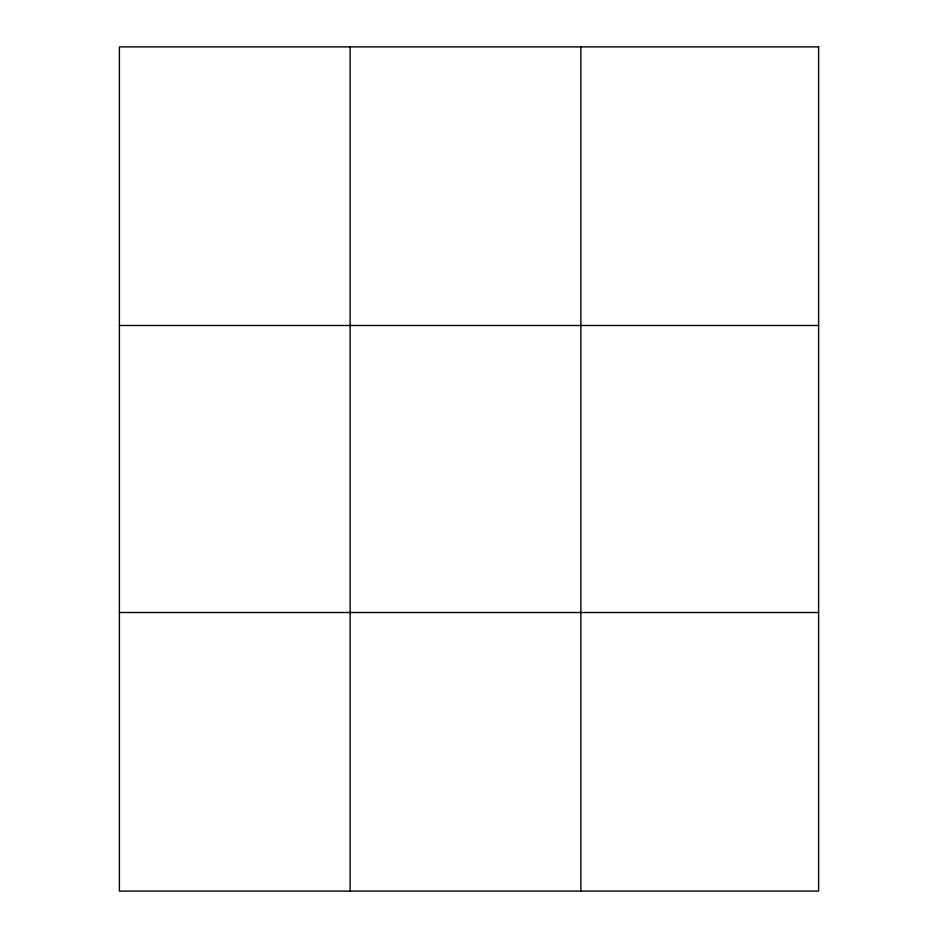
<?xml version="1.0" encoding="UTF-8"?>
<svg xmlns="http://www.w3.org/2000/svg" width="938" height="938" viewBox="0 0 938 938"><rect width="100%" height="100%" fill="white"/><g stroke="black" fill="none" stroke-linecap="round" stroke-linejoin="round"><path stroke-width="1.41" d="M350.132 46.9L350.132 891.1M580.868 46.9L580.868 891.1M119.396 325.486L818.604 325.486M119.396 612.514L818.604 612.514M818.604 46.9L818.604 891.1L119.396 891.1L119.396 46.9L818.604 46.9"/></g></svg>
